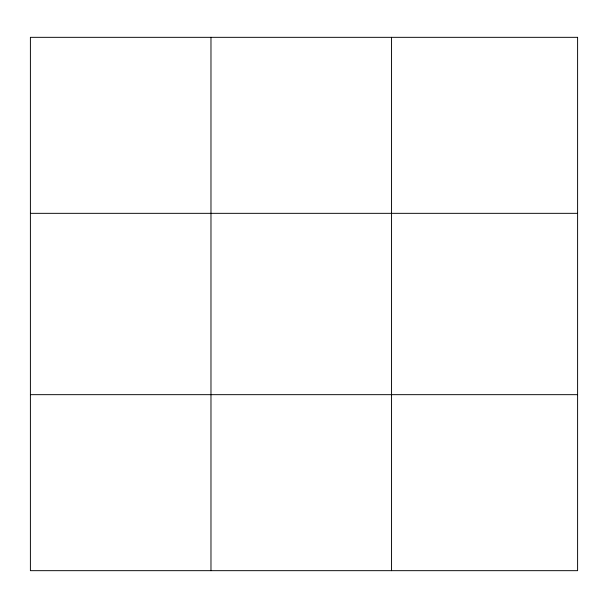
<?xml version="1.0" encoding="UTF-8"?>
<svg xmlns="http://www.w3.org/2000/svg" width="608" height="608" viewBox="0 0 608 608"><rect width="100%" height="100%" fill="white"/><g stroke="black" fill="none" stroke-linecap="round" stroke-linejoin="round"><path stroke-width="0.91" d="M210.976 37.331L210.976 570.669M391.552 37.331L391.552 570.669M30.4 213.332L577.6 213.332M30.4 394.668L577.6 394.668M577.6 37.331L577.6 570.669L30.4 570.669L30.4 37.331L577.6 37.331"/></g></svg>
